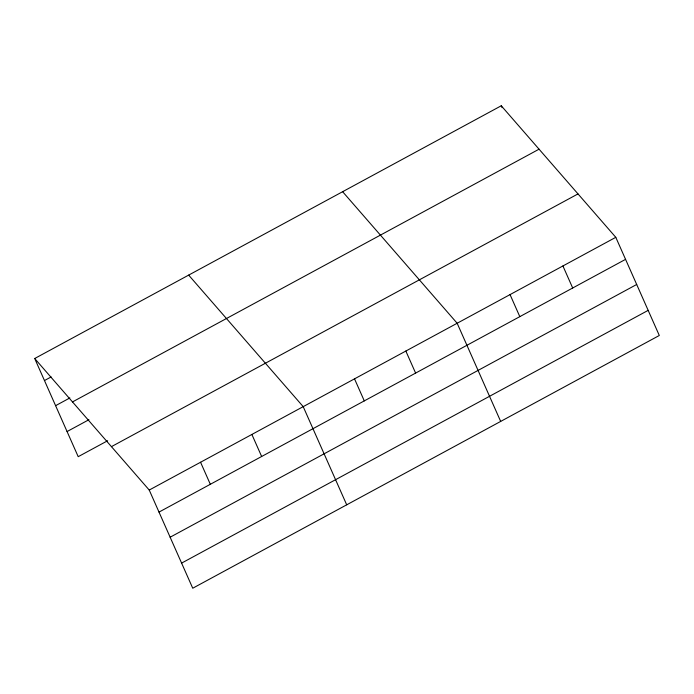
<?xml version="1.0" encoding="UTF-8"?>
<svg xmlns="http://www.w3.org/2000/svg" width="694" height="694" viewBox="0 0 694 694"><rect width="100%" height="100%" fill="white"/><g stroke="black" fill="none" stroke-linecap="round" stroke-linejoin="round"><path stroke-width="1.04" d="M34.7 358.512L501.259 105.774L615.795 237.322L659.3 335.488L192.741 588.226L149.236 490.051L34.7 358.512L78.205 456.678L107.665 440.725M44.468 380.546L51.122 376.946M55.598 405.669L69.86 397.948M72.497 401.921L539.056 149.184M67.066 431.555L88.927 419.714M111.439 446.641L577.998 193.912M149.236 490.051L615.795 237.322M159.004 512.094L625.563 259.356M170.134 537.217L636.693 284.479M181.611 563.103L648.17 310.365M342.628 191.709L457.164 323.248L500.669 421.423M188.664 275.11L303.2 406.649L346.705 504.824M501.259 105.774L502.109 107.691M562.921 265.958L572.689 288.001M510.047 294.603L519.806 316.646M405.843 351.051L415.611 373.086M354.521 378.846L364.289 400.889M251.879 434.453L261.647 456.487M200.557 462.247L210.325 484.291"/></g></svg>
